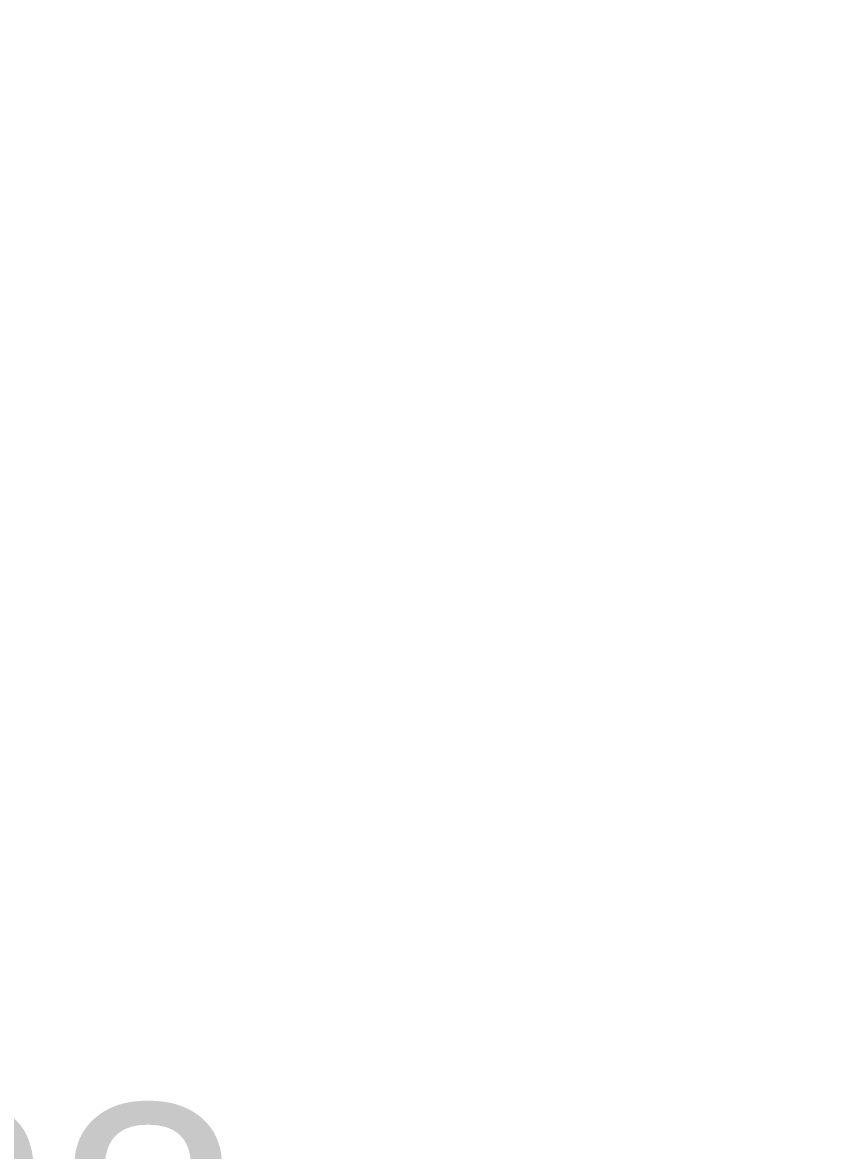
# Model space of a CAD drawing. Extents: x 0 to 948, y 0 to 695.
# Drawn here: x 443.82 to 475.86, y 340.85 to 385.4 of the extents above; entities that cross this region are included whole.
import ezdxf

# ---------------------------------------------------------------- set-up
doc = ezdxf.new("R2010")
doc.units = 0
doc.header["$LTSCALE"] = 10
doc.header["$MEASUREMENT"] = 0
doc.header["$PDMODE"] = 3
doc.header["$PDSIZE"] = -10
doc.layers.get('0').update_dxf_attribs({"linetype": 'CONTINUOUS'})
doc.layers.get('DEFPOINTS').update_dxf_attribs({"linetype": 'CONTINUOUS'})
doc.styles.add('Daelim Dimension', font='')
doc.styles.get('Daelim Dimension').set_extended_font_data('나눔고딕')
doc.dimstyles.new('DEFAULT', dxfattribs={"dimscale": 2, "dimtxt": 2, "dimasz": 2, "dimexe": 0, "dimexo": 2, "dimgap": 1, "dimtad": 1, "dimdec": 0, "dimzin": 9, "dimdsep": 46, "dimtxsty": 'Daelim Dimension', "dimcen": 0.5, "dimclrd": 5, "dimclre": 5, "dimclrt": 256, "dimadec": 1, "dimazin": 0, "dimtfac": 1, "dimtdec": 0, "dimtix": 1, "dimtmove": 0, "dimatfit": 3, "dimfxl": 1, "dimtolj": 1, "dimtzin": 1, "dimlwd": 9, "dimlwe": 9, "dimarcsym": 0})

# ---------------------------------------------------------------- blocks, each defined once
blk = doc.blocks.new('*D7')
at = {"color": 5, "lineweight": 9, "ltscale": 0.5, "transparency": 16777216}
for p, q in [((377.454, 474.183), (377.454, 330.154)), ((505.259, 333.613), (505.259, 330.154)), ((501.259, 330.154), (381.454, 330.154))]:
    blk.add_line(p, q, dxfattribs=at)
at = {"color": 5, "ltscale": 0.5, "transparency": 16777216}
for points in [[(381.454, 330.821), (381.454, 329.488), (377.454, 330.154)], [(501.259, 330.821), (501.259, 329.488), (505.259, 330.154)]]:
    blk.add_solid(points, dxfattribs=at)
at = {"layer": 'DEFPOINTS', "color": 0, "ltscale": 0.5, "transparency": 16777216}
for p in [(377.454, 478.183), (505.259, 337.613), (377.454, 330.154)]:
    blk.add_point(p, dxfattribs=at)
at = {"color": 7, "lineweight": -3, "ltscale": 0.5, "transparency": 16777216, "insert": (441.357, 337.598), "char_height": 10, "attachment_point": 5, "style": 'Daelim Dimension'}
blk.add_mtext('\\A1;128', dxfattribs=at)
blk = doc.blocks.new('*D2')
at = {"color": 5, "lineweight": 9, "ltscale": 0.5, "transparency": 16777216}
for p, q in [((469.815, 386.352), (332.282, 386.352)), ((332.282, 203.565), (332.282, 382.352)), ((495.661, 199.565), (332.282, 199.565))]:
    blk.add_line(p, q, dxfattribs=at)
at = {"color": 5, "ltscale": 0.5, "transparency": 16777216}
for points in [[(331.615, 382.352), (332.948, 382.352), (332.282, 386.352)], [(331.615, 203.565), (332.948, 203.565), (332.282, 199.565)]]:
    blk.add_solid(points, dxfattribs=at)
at = {"layer": 'DEFPOINTS', "color": 0, "ltscale": 0.5, "transparency": 16777216}
for p in [(332.282, 386.352), (473.815, 386.352), (499.661, 199.565)]:
    blk.add_point(p, dxfattribs=at)
at = {"color": 7, "lineweight": -3, "ltscale": 0.5, "transparency": 16777216, "insert": (324.874, 292.959), "char_height": 10, "attachment_point": 5, "rotation": 90, "style": 'Daelim Dimension'}
blk.add_mtext('\\A1;400', dxfattribs=at)

msp = doc.modelspace()

# ---------------------------------------------------------------- dimensions: what is measured, and where the dimension line sits
at = {"color": 5, "lineweight": -3, "ltscale": 0.5}
dim = msp.add_linear_dim(base=(377.454, 330.154), p1=(505.259, 337.613), p2=(377.454, 478.183), text='128', dimstyle='DEFAULT', override={"dimtxt": 5, "dimclrd": 5, "dimclre": 5, "dimclrt": 7}, dxfattribs=at)
dim.commit()
dim.dimension.update_dxf_attribs({"geometry": '*D7', "text_midpoint": (441.357, 337.598)})
dim = msp.add_linear_dim(base=(332.282, 386.352), p1=(499.661, 199.565), p2=(473.815, 386.352), angle=90, text='400', dimstyle='DEFAULT', override={"dimtxt": 5, "dimclrd": 5, "dimclre": 5, "dimclrt": 7}, dxfattribs=at)
dim.commit()
dim.dimension.update_dxf_attribs({"geometry": '*D2', "text_midpoint": (324.874, 292.959)})

doc.saveas('drawing.dxf')
